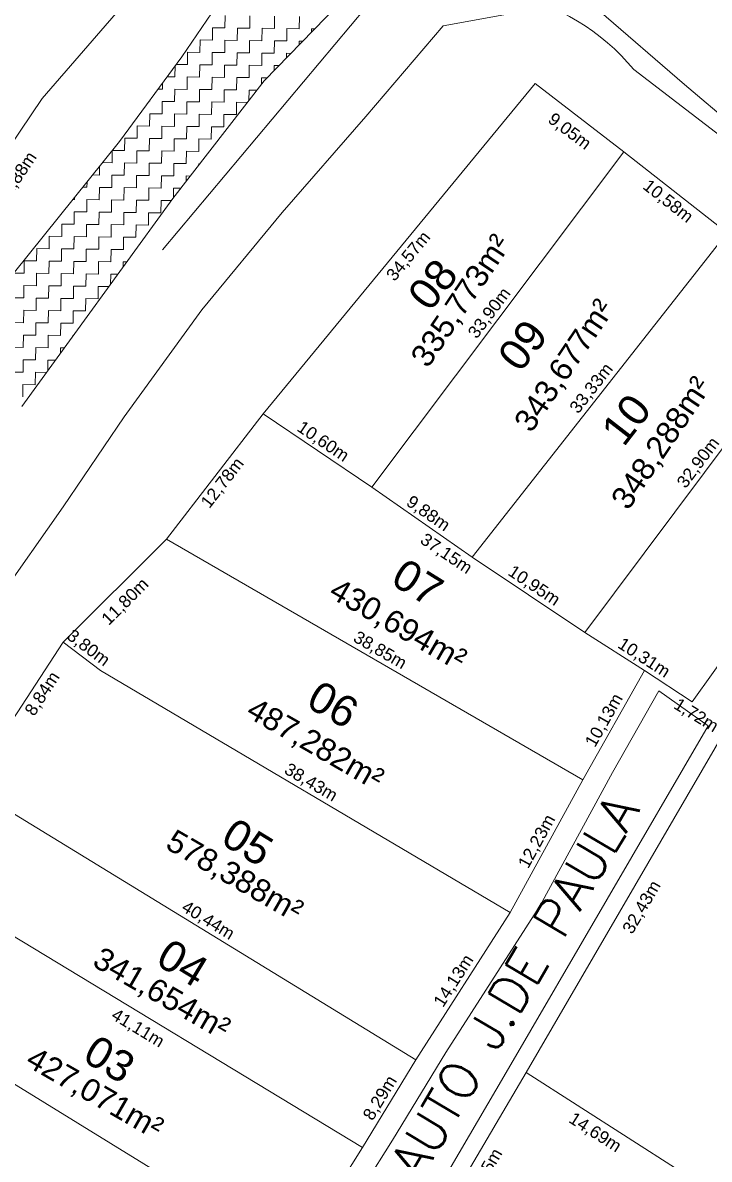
# Model space of a CAD drawing. Header units: metres. Extents: x 3808 to 8215, y 2374 to 6187.
# Drawn here: x 5483.3 to 5538.7, y 4818 to 4909.9 of the extents above; entities that cross this region are included whole.
import ezdxf
from ezdxf.enums import TextEntityAlignment as Align

# ---------------------------------------------------------------- set-up
doc = ezdxf.new("R2010")
doc.units = ezdxf.units.M
doc.linetypes.add('CONTINUO', pattern=[0])
for name, color, linetype in [('0 - Cotas', 7, 'Continuous'), ('0 - Meio Fio', 32, 'Continuous'), ('Areas Lotes', 1, 'Continuous'), ('CORREGO', 7, 'Continuous'), ('COTAS', 7, 'Continuous'), ('LOTES_LINHAS', 7, 'Continuous'), ('LOTES_Q-28', 7, 'Continuous'), ('LOTES_Q-54', 7, 'Continuous'), ('PERIMETRO', 7, 'CONTINUO'), ('quadras', 7, 'Continuous')]:
    doc.layers.add(name, color=color, linetype=linetype)
doc.layers.add('Poligono_LOTES_Q_54Anno', color=7, linetype='Continuous', true_color=0x4e2aa6)
doc.styles.add('Arial', font='arial.ttf')
doc.styles.add('SIMPLEX', font='simplex', dxfattribs={"height": 0.2})
doc.dimstyles.new('Copy(2) of ISO-25', dxfattribs={"dimtxt": 1, "dimasz": 2.5, "dimexe": 1.25, "dimexo": 0.625, "dimgap": 0.2, "dimtad": 1, "dimtoh": 1, "dimlfac": 1, "dimzin": 1, "dimtxsty": 'Arial', "dimblk": 'NONE', "dimcen": 0, "dimse1": 1, "dimse2": 1, "dimsd1": 1, "dimsd2": 1, "dimclrt": 256, "dimaunit": 1, "dimadec": 3, "dimazin": 0, "dimtfac": 1, "dimtmove": 0, "dimatfit": 3, "dimldrblk": 'NONE', "dimfxl": 1, "dimtolj": 1, "dimtzin": 0, "dimarcsym": 0})

# ---------------------------------------------------------------- blocks, each defined once
blk = doc.blocks.new('*D11998')
at = {"layer": 'Defpoints', "color": 0, "transparency": 16777216}
for p in [(5537.357, 4855.003), (5538.82, 4854.106), (5537.97, 4852.719)]:
    blk.add_point(p, dxfattribs=at)
at = {"layer": '0 - Cotas', "transparency": 16777216, "insert": (5537.657, 4853.85), "char_height": 1, "attachment_point": 5, "rotation": 328.49273, "style": 'Arial'}
blk.add_mtext('\\A1;1,72m', dxfattribs=at)
blk = doc.blocks.new('_None')

msp = doc.modelspace()

# ---------------------------------------------------------------- linework, layer by layer
at = {"layer": '0 - Meio Fio', "linetype": 'Continuous', "lineweight": 5}
for p, q in [((5494.571, 4891.516), (5511.016, 4911.117)), ((5532.654, 4906.073), (5554.003, 4889.643))]:
    msp.add_line(p, q, dxfattribs=at)
msp.add_arc((5518.494, 4894.262), 18.439, 39.83052, 113.92363, dxfattribs=at)
at = {"layer": 'CORREGO', "color": 5, "linetype": 'CONTINUO', "lineweight": 5}
for p, q in [((5496.131, 4907.114, 271.364), (5501.23, 4914.567, 271.364)), ((5508.797, 4911.334, 271.364), (5502.786, 4905.174, 271.364)), ((5491.112, 4900.254, 271.364), (5496.131, 4907.114, 271.364)), ((5502.786, 4905.174, 271.364), (5495.404, 4895.645, 271.364)), ((5479.313, 4885.602, 271.364), (5491.112, 4900.254, 271.364)), ((5495.404, 4895.645, 271.364), (5483.217, 4878.861, 271.364))]:
    msp.add_line(p, q, dxfattribs=at)
at = {"layer": 'LOTES_LINHAS', "lineweight": 5}
for p, q in [((5504.68, 4926.606), (5484.845, 4903.749)), ((5484.845, 4903.749), (5504.635, 4926.559)), ((5484.845, 4903.749), (5477.662, 4893.055))]:
    msp.add_line(p, q, dxfattribs=at)
at = {"layer": 'LOTES_LINHAS', "color": 5, "lineweight": 5}
for p, q in [((5501.23, 4914.567), (5496.131, 4907.114)), ((5502.786, 4905.174), (5508.797, 4911.334)), ((5527.492, 4911.474), (5517.239, 4909.599)), ((5536.757, 4904.864), (5529.83, 4910.838)), ((5517.239, 4909.599), (5510.989, 4902.289)), ((5496.131, 4907.114), (5491.112, 4900.254)), ((5495.404, 4895.645), (5502.786, 4905.174)), ((5544.416, 4898.335), (5536.757, 4904.864)), ((5510.989, 4902.289), (5504.237, 4894.53)), ((5491.112, 4900.254), (5479.313, 4885.602)), ((5483.217, 4878.861), (5495.404, 4895.645)), ((5504.237, 4894.53), (5497.755, 4886.651)), ((5497.755, 4886.651), (5491.471, 4878.019)), ((5491.471, 4878.019), (5486.545, 4870.742)), ((5486.545, 4870.742), (5479.864, 4861.25)), ((5530.94, 4849.28), (5534.676, 4855.879)), ((5534.676, 4855.879), (5538.669, 4853.061)), ((5538.669, 4853.061), (5522.35, 4825.036)), ((5525.079, 4838.545), (5530.94, 4849.28)), ((5517.451, 4826.646), (5525.079, 4838.545)), ((5513.153, 4819.562), (5517.451, 4826.646)), ((5522.35, 4825.036), (5513.356, 4809.737)), ((5507.611, 4810.793), (5513.153, 4819.562))]:
    msp.add_line(p, q, dxfattribs=at)
at = {"layer": 'LOTES_LINHAS', "color": 5, "linetype": 'Continuous', "lineweight": 5}
for p, q in [((5499.62, 4909.444), (5499.632, 4910.444)), ((5501.62, 4909.421), (5501.632, 4910.421)), ((5503.62, 4909.399), (5503.631, 4910.399)), ((5505.62, 4909.376), (5505.631, 4910.376)), ((5498.609, 4908.455), (5498.62, 4909.455)), ((5498.62, 4909.455), (5499.62, 4909.444)), ((5500.609, 4908.433), (5500.62, 4909.433)), ((5500.62, 4909.433), (5501.62, 4909.421)), ((5502.609, 4908.41), (5502.62, 4909.41)), ((5502.62, 4909.41), (5503.62, 4909.399)), ((5504.609, 4908.388), (5504.62, 4909.388)), ((5504.62, 4909.388), (5505.62, 4909.376)), ((5506.617, 4909.1), (5506.62, 4909.365)), ((5506.62, 4909.365), (5506.873, 4909.362)), ((5497.598, 4907.467), (5497.609, 4908.466)), ((5497.609, 4908.466), (5498.609, 4908.455)), ((5499.598, 4907.444), (5499.609, 4908.444)), ((5499.609, 4908.444), (5500.609, 4908.433)), ((5501.598, 4907.422), (5501.609, 4908.421)), ((5501.609, 4908.421), (5502.609, 4908.41)), ((5503.598, 4907.399), (5503.609, 4908.399)), ((5503.609, 4908.399), (5504.609, 4908.388)), ((5505.605, 4908.063), (5505.609, 4908.376)), ((5505.609, 4908.376), (5505.908, 4908.373)), ((5496.587, 4906.478), (5496.598, 4907.478)), ((5496.598, 4907.478), (5497.598, 4907.467)), ((5498.587, 4906.455), (5498.598, 4907.455)), ((5498.598, 4907.455), (5499.598, 4907.444)), ((5500.587, 4906.433), (5500.598, 4907.433)), ((5500.598, 4907.433), (5501.598, 4907.422)), ((5502.586, 4906.41), (5502.598, 4907.41)), ((5502.598, 4907.41), (5503.598, 4907.399)), ((5504.593, 4907.026), (5504.598, 4907.388)), ((5504.598, 4907.388), (5504.943, 4907.384)), ((5495.673, 4906.488), (5496.587, 4906.478)), ((5497.575, 4905.467), (5497.587, 4906.467)), ((5497.587, 4906.467), (5498.587, 4906.455)), ((5499.575, 4905.444), (5499.587, 4906.444)), ((5499.587, 4906.444), (5500.587, 4906.433)), ((5495.576, 4905.489), (5495.586, 4906.368)), ((5501.575, 4905.422), (5501.586, 4906.422)), ((5501.586, 4906.422), (5502.586, 4906.41)), ((5503.582, 4905.989), (5503.586, 4906.399)), ((5503.586, 4906.399), (5503.977, 4906.395)), ((5494.564, 4904.5), (5494.57, 4904.98)), ((5494.948, 4905.496), (5495.576, 4905.489)), ((5496.564, 4904.478), (5496.576, 4905.478)), ((5496.576, 4905.478), (5497.575, 4905.467)), ((5498.564, 4904.455), (5498.575, 4905.455)), ((5498.575, 4905.455), (5499.575, 4905.444)), ((5500.564, 4904.433), (5500.575, 4905.433)), ((5500.575, 4905.433), (5501.575, 4905.422)), ((5502.569, 4904.894), (5502.575, 4905.41)), ((5502.575, 4905.41), (5503.012, 4905.405)), ((5494.222, 4904.504), (5494.564, 4904.5)), ((5495.553, 4903.489), (5495.564, 4904.489)), ((5495.564, 4904.489), (5496.564, 4904.478)), ((5497.553, 4903.467), (5497.564, 4904.467)), ((5497.564, 4904.467), (5498.564, 4904.455)), ((5499.553, 4903.444), (5499.564, 4904.444)), ((5499.564, 4904.444), (5500.564, 4904.433)), ((5501.555, 4903.584), (5501.564, 4904.422)), ((5501.564, 4904.422), (5502.198, 4904.415)), ((5493.496, 4903.512), (5493.553, 4903.512)), ((5493.553, 4903.512), (5493.554, 4903.592)), ((5494.542, 4902.501), (5494.553, 4903.501)), ((5494.553, 4903.501), (5495.553, 4903.489)), ((5496.542, 4902.478), (5496.553, 4903.478)), ((5496.553, 4903.478), (5497.553, 4903.467)), ((5498.542, 4902.456), (5498.553, 4903.456)), ((5498.553, 4903.456), (5499.553, 4903.444)), ((5500.542, 4902.433), (5500.553, 4903.433)), ((5500.553, 4903.433), (5501.43, 4903.423)), ((5493.531, 4901.512), (5493.542, 4902.512)), ((5493.542, 4902.512), (5494.542, 4902.501)), ((5495.531, 4901.489), (5495.542, 4902.489)), ((5495.542, 4902.489), (5496.542, 4902.478)), ((5497.53, 4901.467), (5497.542, 4902.467)), ((5497.542, 4902.467), (5498.542, 4902.456)), ((5499.53, 4901.444), (5499.542, 4902.444)), ((5499.542, 4902.444), (5500.542, 4902.433)), ((5492.52, 4900.523), (5492.531, 4901.523)), ((5492.531, 4901.523), (5493.531, 4901.512)), ((5494.519, 4900.501), (5494.531, 4901.501)), ((5494.531, 4901.501), (5495.531, 4901.489)), ((5496.519, 4900.478), (5496.531, 4901.478)), ((5496.531, 4901.478), (5497.53, 4901.467)), ((5498.519, 4900.456), (5498.53, 4901.456)), ((5498.53, 4901.456), (5499.53, 4901.444)), ((5491.508, 4899.535), (5491.52, 4900.534)), ((5491.52, 4900.534), (5492.52, 4900.523)), ((5493.508, 4899.512), (5493.519, 4900.512)), ((5493.519, 4900.512), (5494.519, 4900.501)), ((5495.508, 4899.49), (5495.519, 4900.489)), ((5495.519, 4900.489), (5496.519, 4900.478)), ((5497.508, 4899.467), (5497.519, 4900.467)), ((5497.519, 4900.467), (5498.519, 4900.456)), ((5490.497, 4898.546), (5490.508, 4899.504)), ((5490.542, 4899.545), (5491.508, 4899.535)), ((5492.497, 4898.523), (5492.508, 4899.523)), ((5492.508, 4899.523), (5493.508, 4899.512)), ((5494.497, 4898.501), (5494.508, 4899.501)), ((5494.508, 4899.501), (5495.508, 4899.49)), ((5496.497, 4898.478), (5496.508, 4899.478)), ((5496.508, 4899.478), (5497.508, 4899.467)), ((5489.486, 4897.557), (5489.494, 4898.244)), ((5489.743, 4898.554), (5490.497, 4898.546)), ((5491.486, 4897.535), (5491.497, 4898.535)), ((5491.497, 4898.535), (5492.497, 4898.523)), ((5493.486, 4897.512), (5493.497, 4898.512)), ((5493.497, 4898.512), (5494.497, 4898.501)), ((5495.486, 4897.49), (5495.497, 4898.49)), ((5495.497, 4898.49), (5496.497, 4898.478)), ((5497.495, 4898.344), (5497.497, 4898.467)), ((5497.497, 4898.467), (5497.59, 4898.466)), ((5488.945, 4897.563), (5489.486, 4897.557)), ((5490.475, 4896.546), (5490.486, 4897.546)), ((5490.486, 4897.546), (5491.486, 4897.535)), ((5492.475, 4896.523), (5492.486, 4897.523)), ((5492.486, 4897.523), (5493.486, 4897.512)), ((5494.474, 4896.501), (5494.486, 4897.501)), ((5494.486, 4897.501), (5495.486, 4897.49)), ((5496.486, 4897.478), (5496.822, 4897.475)), ((5488.147, 4896.572), (5488.475, 4896.569)), ((5488.475, 4896.569), (5488.479, 4896.985)), ((5489.463, 4895.557), (5489.475, 4896.557)), ((5489.475, 4896.557), (5490.475, 4896.546)), ((5491.463, 4895.535), (5491.475, 4896.535)), ((5491.475, 4896.535), (5492.475, 4896.523)), ((5493.463, 4895.512), (5493.474, 4896.512)), ((5493.474, 4896.512), (5494.474, 4896.501)), ((5495.466, 4895.724), (5495.474, 4896.49)), ((5495.474, 4896.49), (5496.054, 4896.483)), ((5487.349, 4895.581), (5487.464, 4895.58)), ((5487.464, 4895.58), (5487.465, 4895.725)), ((5488.452, 4894.569), (5488.464, 4895.569)), ((5488.464, 4895.569), (5489.463, 4895.557)), ((5490.452, 4894.546), (5490.463, 4895.546)), ((5490.463, 4895.546), (5491.463, 4895.535)), ((5492.452, 4894.524), (5492.463, 4895.524)), ((5492.463, 4895.524), (5493.463, 4895.512)), ((5494.452, 4894.501), (5494.463, 4895.501)), ((5494.463, 4895.501), (5495.293, 4895.492)), ((5487.441, 4893.58), (5487.452, 4894.58)), ((5487.452, 4894.58), (5488.452, 4894.569)), ((5489.441, 4893.557), (5489.452, 4894.557)), ((5489.452, 4894.557), (5490.452, 4894.546)), ((5491.441, 4893.535), (5491.452, 4894.535)), ((5491.452, 4894.535), (5492.452, 4894.524)), ((5493.441, 4893.512), (5493.452, 4894.512)), ((5493.452, 4894.512), (5494.452, 4894.501)), ((5486.43, 4892.591), (5486.441, 4893.591)), ((5486.441, 4893.591), (5487.441, 4893.58)), ((5488.43, 4892.569), (5488.441, 4893.569)), ((5488.441, 4893.569), (5489.441, 4893.557)), ((5490.43, 4892.546), (5490.441, 4893.546)), ((5490.441, 4893.546), (5491.441, 4893.535)), ((5492.429, 4892.524), (5492.441, 4893.524)), ((5492.441, 4893.524), (5493.441, 4893.512)), ((5485.419, 4891.603), (5485.43, 4892.603)), ((5485.43, 4892.603), (5486.43, 4892.591)), ((5487.419, 4891.58), (5487.43, 4892.58)), ((5487.43, 4892.58), (5488.43, 4892.569)), ((5489.418, 4891.558), (5489.43, 4892.558)), ((5489.43, 4892.558), (5490.43, 4892.546)), ((5491.418, 4891.535), (5491.43, 4892.535)), ((5491.43, 4892.535), (5492.429, 4892.524)), ((5484.407, 4890.614), (5484.419, 4891.614)), ((5484.419, 4891.614), (5485.419, 4891.603)), ((5486.407, 4890.591), (5486.419, 4891.591)), ((5486.419, 4891.591), (5487.419, 4891.58)), ((5488.407, 4890.569), (5488.418, 4891.569)), ((5488.418, 4891.569), (5489.418, 4891.558)), ((5490.407, 4890.546), (5490.418, 4891.546)), ((5490.418, 4891.546), (5491.418, 4891.535)), ((5483.396, 4889.625), (5483.408, 4890.625)), ((5483.408, 4890.625), (5484.407, 4890.614)), ((5485.396, 4889.603), (5485.407, 4890.603)), ((5485.407, 4890.603), (5486.407, 4890.591)), ((5487.396, 4889.58), (5487.407, 4890.58)), ((5487.407, 4890.58), (5488.407, 4890.569)), ((5489.396, 4889.558), (5489.407, 4890.558)), ((5489.407, 4890.558), (5490.407, 4890.546)), ((5491.403, 4890.134), (5491.407, 4890.535)), ((5491.407, 4890.535), (5491.691, 4890.532)), ((5482.56, 4889.635), (5483.396, 4889.625)), ((5484.385, 4888.614), (5484.396, 4889.614)), ((5484.396, 4889.614), (5485.396, 4889.603)), ((5486.385, 4888.592), (5486.396, 4889.591)), ((5486.396, 4889.591), (5487.396, 4889.58)), ((5488.385, 4888.569), (5488.396, 4889.569)), ((5488.396, 4889.569), (5489.396, 4889.558)), ((5490.387, 4888.735), (5490.396, 4889.546)), ((5490.396, 4889.546), (5490.971, 4889.54)), ((5483.374, 4887.625), (5483.385, 4888.625)), ((5483.385, 4888.625), (5484.385, 4888.614)), ((5485.374, 4887.603), (5485.385, 4888.603)), ((5485.385, 4888.603), (5486.385, 4888.592)), ((5487.374, 4887.58), (5487.385, 4888.58)), ((5487.385, 4888.58), (5488.385, 4888.569)), ((5489.373, 4887.558), (5489.385, 4888.558)), ((5489.385, 4888.558), (5490.251, 4888.548)), ((5482.374, 4887.637), (5483.374, 4887.625)), ((5484.362, 4886.614), (5484.374, 4887.614)), ((5484.374, 4887.614), (5485.374, 4887.603)), ((5486.362, 4886.592), (5486.374, 4887.592)), ((5486.374, 4887.592), (5487.374, 4887.58)), ((5488.362, 4886.569), (5488.373, 4887.569)), ((5488.373, 4887.569), (5489.373, 4887.558)), ((5483.351, 4885.625), (5483.363, 4886.625)), ((5483.363, 4886.625), (5484.362, 4886.614)), ((5485.351, 4885.603), (5485.362, 4886.603)), ((5485.362, 4886.603), (5486.362, 4886.592)), ((5487.351, 4885.58), (5487.362, 4886.58)), ((5487.362, 4886.58), (5488.362, 4886.569)), ((5482.351, 4885.637), (5483.351, 4885.625)), ((5484.34, 4884.614), (5484.351, 4885.614)), ((5484.351, 4885.614), (5485.351, 4885.603)), ((5486.34, 4884.592), (5486.351, 4885.592)), ((5486.351, 4885.592), (5487.351, 4885.58)), ((5483.329, 4883.626), (5483.34, 4884.626)), ((5483.34, 4884.626), (5484.34, 4884.614)), ((5485.329, 4883.603), (5485.34, 4884.603)), ((5485.34, 4884.603), (5486.34, 4884.592)), ((5487.339, 4884.538), (5487.34, 4884.581)), ((5487.34, 4884.581), (5487.37, 4884.58)), ((5482.329, 4883.637), (5483.329, 4883.626)), ((5484.317, 4882.614), (5484.329, 4883.614)), ((5484.329, 4883.614), (5485.329, 4883.603)), ((5486.323, 4883.139), (5486.329, 4883.592)), ((5486.329, 4883.592), (5486.649, 4883.588)), ((5483.306, 4881.626), (5483.318, 4882.626)), ((5483.318, 4882.626), (5484.317, 4882.614)), ((5485.308, 4881.74), (5485.317, 4882.603)), ((5485.317, 4882.603), (5485.929, 4882.596)), ((5482.306, 4881.637), (5483.306, 4881.626)), ((5484.295, 4880.615), (5484.306, 4881.614)), ((5484.306, 4881.614), (5485.209, 4881.604)), ((5483.284, 4879.626), (5483.295, 4880.626)), ((5483.295, 4880.626), (5484.295, 4880.615))]:
    msp.add_line(p, q, dxfattribs=at)
at = {"layer": 'LOTES_LINHAS', "color": 4, "linetype": 'Continuous', "lineweight": 5, "true_color": 0x13e5ec}
msp.add_line((5496.481, 4897.034), (5496.486, 4897.478), dxfattribs=at)
at = {"layer": 'LOTES_Q-28', "lineweight": 5}
for p, q in [((5504.68, 4926.606), (5484.845, 4903.749)), ((5484.845, 4903.749), (5477.662, 4893.055))]:
    msp.add_line(p, q, dxfattribs=at)
at = {"layer": 'LOTES_Q-54', "lineweight": 5}
for p, q in [((5502.699, 4878.26), (5524.677, 4904.938)), ((5524.677, 4904.938), (5531.855, 4899.421)), ((5511.48, 4872.327), (5531.855, 4899.421)), ((5531.855, 4899.421), (5511.48, 4872.327)), ((5531.855, 4899.421), (5540.181, 4892.889)), ((5531.855, 4899.421), (5531.855, 4899.421)), ((5540.181, 4892.889), (5519.591, 4866.686)), ((5519.591, 4866.686), (5540.181, 4892.889)), ((5528.699, 4860.605), (5548.381, 4886.97)), ((5548.381, 4886.97), (5528.699, 4860.605)), ((5556.283, 4881.419), (5537.357, 4855.003)), ((5494.89, 4868.142), (5502.699, 4878.26)), ((5502.699, 4878.26), (5511.48, 4872.327)), ((5511.48, 4872.327), (5502.699, 4878.26)), ((5511.48, 4872.327), (5519.591, 4866.686)), ((5519.591, 4866.686), (5511.48, 4872.327)), ((5486.539, 4859.812), (5494.89, 4868.142)), ((5528.52, 4848.698), (5494.89, 4868.142)), ((5494.89, 4868.142), (5528.52, 4848.698)), ((5519.591, 4866.686), (5528.699, 4860.605)), ((5528.699, 4860.605), (5519.591, 4866.686)), ((5528.699, 4860.605), (5533.511, 4857.512)), ((5533.511, 4857.512), (5528.699, 4860.605)), ((5481.717, 4852.406), (5486.539, 4859.812)), ((5489.576, 4857.525), (5486.539, 4859.812)), ((5486.539, 4859.812), (5489.576, 4857.525)), ((5522.66, 4837.964), (5489.576, 4857.525)), ((5489.576, 4857.525), (5522.66, 4837.964)), ((5533.511, 4857.512), (5528.52, 4848.698)), ((5537.357, 4855.003), (5533.511, 4857.512)), ((5523.956, 4825.054), (5540.275, 4853.079)), ((5528.52, 4848.698), (5522.66, 4837.964)), ((5528.52, 4848.698), (5528.52, 4848.698)), ((5528.52, 4848.698), (5528.52, 4848.698)), ((5515.031, 4826.064), (5480.534, 4847.17)), ((5480.534, 4847.17), (5515.031, 4826.064)), ((5510.734, 4818.98), (5475.571, 4840.271)), ((5475.571, 4840.271), (5510.734, 4818.98)), ((5522.66, 4837.964), (5515.031, 4826.064)), ((5522.66, 4837.964), (5522.66, 4837.964)), ((5515.031, 4826.064), (5510.734, 4818.98)), ((5515.031, 4826.064), (5515.031, 4826.064)), ((5514.962, 4809.755), (5523.956, 4825.054)), ((5523.956, 4825.054), (5536.31, 4817.115)), ((5536.31, 4817.115), (5523.956, 4825.054)), ((5482.414, 4824.239), (5505.191, 4810.212)), ((5505.191, 4810.212), (5482.414, 4824.239)), ((5510.734, 4818.98), (5505.191, 4810.212)), ((5510.734, 4818.98), (5510.734, 4818.98))]:
    msp.add_line(p, q, dxfattribs=at)
at = {"layer": 'quadras', "lineweight": 5}
for p, q in [((5504.68, 4926.606), (5484.845, 4903.749)), ((5502.699, 4878.26), (5524.677, 4904.938)), ((5524.677, 4904.938), (5531.855, 4899.421)), ((5484.845, 4903.749), (5477.662, 4893.055)), ((5531.855, 4899.421), (5540.181, 4892.889)), ((5556.283, 4881.419), (5537.357, 4855.003)), ((5494.89, 4868.142), (5502.699, 4878.26)), ((5486.539, 4859.812), (5494.89, 4868.142)), ((5481.717, 4852.406), (5486.539, 4859.812)), ((5533.511, 4857.512), (5528.52, 4848.698)), ((5537.357, 4855.003), (5533.511, 4857.512)), ((5523.956, 4825.054), (5540.275, 4853.079)), ((5528.52, 4848.698), (5522.66, 4837.964)), ((5522.66, 4837.964), (5515.031, 4826.064)), ((5515.031, 4826.064), (5510.734, 4818.98)), ((5514.962, 4809.755), (5523.956, 4825.054)), ((5510.734, 4818.98), (5505.191, 4810.212))]:
    msp.add_line(p, q, dxfattribs=at)
at = {"layer": 'quadras', "color": 2, "lineweight": 5}
msp.add_line((5484.845, 4903.749), (5484.845, 4903.749), dxfattribs=at)

# ---------------------------------------------------------------- texts
at = {"layer": 'Areas Lotes', "color": 1, "lineweight": 5, "style": 'Arial'}
for s, rotation, p in [('335,773m²', 56.05869, (5516.012, 4881.879)), ('343,677m²', 56.05869, (5524.361, 4876.641)), ('348,288m²', 56.05869, (5532.196, 4870.384)), ('430,694m²', 330.09794, (5507.906, 4863.514)), ('487,282m²', 330.09794, (5501.222, 4853.86)), ('578,388m²', 330.09794, (5494.708, 4843.202)), ('341,654m²', 330.09794, (5488.809, 4833.707)), ('427,071m²', 330.09794, (5483.409, 4825.65))]:
    msp.add_text(s, height=1.8197, rotation=rotation, dxfattribs=at).set_placement(p)
at = {"layer": 'COTAS', "lineweight": 5, "style": 'Arial'}
for s, rotation, p in [('9,05m', 323.0567, (5525.632, 4901.88)), ('12,88m', 56.11213, (5481.867, 4895.146)), ('10,58m', 321.88515, (5533.298, 4896.512)), ('34,57m', 50.5175, (5513.32, 4888.904)), ('33,90m', 53.0567, (5519.957, 4884.265)), ('33,33m', 51.88526, (5528.153, 4878.206)), ('10,60m', 325.95524, (5505.357, 4876.946)), ('32,90m', 53.25844, (5536.835, 4872.172)), ('12,78m', 52.33761, (5498.362, 4870.552)), ('9,88m', 325.18285, (5514.183, 4870.934)), ('37,15m', 326.04549, (5515.308, 4867.875)), ('10,95m', 326.26942, (5522.403, 4865.289)), ('11,80m', 44.93178, (5490.238, 4861.112)), ('3,80m', 323.01455, (5486.76, 4860.146)), ('38,85m', 329.96503, (5509.902, 4859.925)), ('10,31m', 327.09516, (5531.266, 4859.426)), ('8,84m', 56.92533, (5484.202, 4853.764)), ('10,13m', 60.48186, (5529.504, 4851.248)), ('38,43m', 329.40593, (5504.33, 4849.266)), ('12,23m', 61.36801, (5524.11, 4841.449)), ('32,43m', 59.78806, (5532.522, 4836.152)), ('40,44m', 328.54136, (5496.034, 4838.155)), ('14,13m', 57.3365, (5517.235, 4830.242)), ('41,11m', 328.80504, (5490.354, 4829.433)), ('8,29m', 58.75929, (5511.542, 4821.084)), ('14,69m', 327.27546, (5527.318, 4821.07)), ('17,75m', 59.55025, (5519.718, 4814.514))]:
    msp.add_text(s, height=1, rotation=rotation, dxfattribs=at).set_placement(p)
at = {"layer": 'PERIMETRO', "color": 7, "lineweight": 5, "style": 'SIMPLEX'}
msp.add_text('RUA ADAUTO J.DE PAULA', height=3, rotation=59.35516, dxfattribs=at).set_placement((5507.784, 4803.373))
at = {"layer": 'Poligono_LOTES_Q_54Anno', "color": 18, "lineweight": 5, "true_color": 0x000000, "style": 'Arial'}
for s, rotation, p in [('08', 51.53492, (5517.963, 4887.48)), ('09', 52.3519, (5525.248, 4882.588)), ('10', 52.2346, (5533.609, 4876.585)), ('07', 328.18752, (5514.143, 4862.925)), ('06', 330.20553, (5507.371, 4853.049)), ('05', 328.63179, (5500.42, 4841.95)), ('04', 328.77202, (5495.176, 4832.192)), ('03', 329.06106, (5489.275, 4824.412))]:
    msp.add_text(s, height=2.5, rotation=rotation, dxfattribs=at).set_placement(p, align=Align.BOTTOM_CENTER)

# ---------------------------------------------------------------- dimensions: what is measured, and where the dimension line sits
at = {"layer": '0 - Cotas'}
dim = msp.add_linear_dim(base=(5537.97, 4852.719), p1=(5537.357, 4855.003), p2=(5538.82, 4854.106), angle=328.49273, dimstyle='Copy(2) of ISO-25', override={"dimpost": 'm'}, dxfattribs=at)
dim.commit()
dim.dimension.update_dxf_attribs({"geometry": '*D11998', "text_midpoint": (5537.238, 4853.167), "dimtype": 161})

doc.saveas('drawing.dxf')
